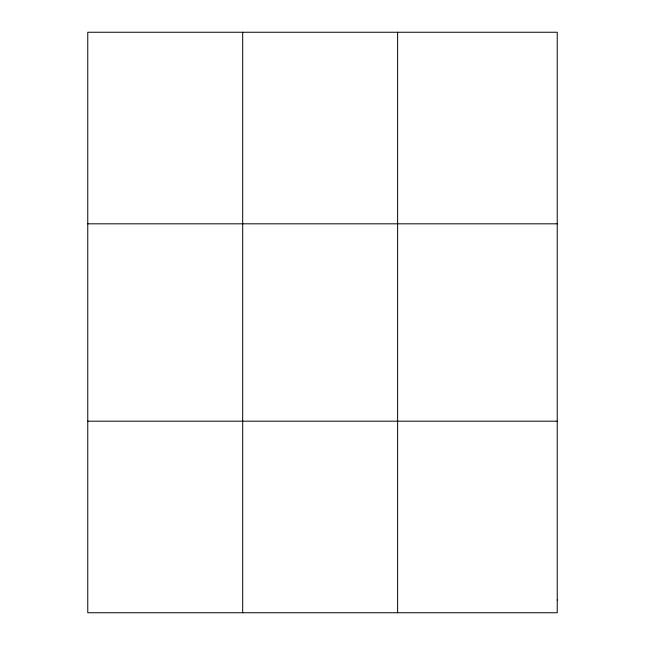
<?xml version="1.0" encoding="UTF-8"?>
<svg xmlns="http://www.w3.org/2000/svg" width="645" height="645" viewBox="0 0 645 645"><rect width="100%" height="100%" fill="white"/><g stroke="black" fill="none" stroke-linecap="round" stroke-linejoin="round"><path stroke-width="0.97" d="M242.689 612.75L242.689 32.25M397.618 612.75L397.618 32.25M87.768 223.815L557.232 223.815M87.768 421.185L557.232 421.185M557.232 599.979L557.232 612.75L87.768 612.75L87.768 32.25L557.232 32.25L557.232 599.979"/></g></svg>
